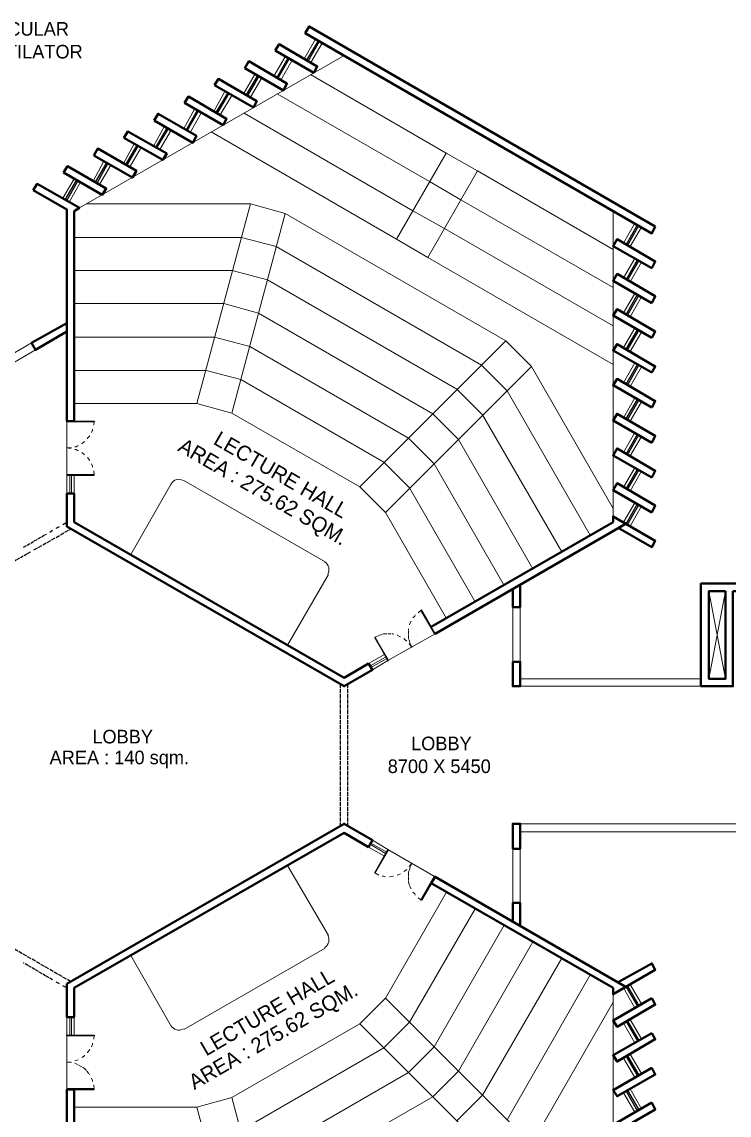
# Model space of a CAD drawing. Header units: millimetres. Extents: x 23593 to 241524, y 4405 to 182732.
# Drawn here: x 82035 to 105452, y 39402 to 75590 of the extents above; entities that cross this region are included whole.
import ezdxf

# ---------------------------------------------------------------- set-up
doc = ezdxf.new("R2010")
doc.units = ezdxf.units.MM
doc.linetypes.add('PDF_IMPORT', pattern=[1, 0.8, -0.2])
for name, color, linetype in [('PDF_0', 7, 'Continuous'), ('PDF_AR_DIMENSION', 7, 'Continuous'), ('PDF_AR_ELEVATION', 2, 'Continuous'), ('PDF_AR_ELEVATIONS', 2, 'Continuous'), ('PDF_Text', 7, 'Continuous'), ('PDF_wall', 7, 'Continuous'), ('PDF_WINDOW', 2, 'Continuous'), ('PDF_window1', 4, 'Continuous')]:
    doc.layers.add(name, color=color, linetype=linetype)
doc.layers.add('PDF_AR_DOOR', color=7, linetype='Continuous', true_color=0x723939)
doc.layers.add('PDF_AR_WINDOW', color=7, linetype='Continuous', true_color=0x00a5dd)
doc.styles.add('PDF Century Gothic', font='GOTHIC.TTF')

msp = doc.modelspace()

# ---------------------------------------------------------------- linework, layer by layer
at = {"layer": 'PDF_0', "color": 1, "lineweight": 25}
for points in [[(83395, 58958), (83527, 59034)], [(82960, 58694), (83055, 58769)], [(83168, 58826), (83281, 58883)], [(83281, 43744), (83168, 43800)], [(83527, 43611), (83395, 43687)]]:
    msp.add_lwpolyline(points, dxfattribs=at)
at = {"layer": 'PDF_0', "color": 1, "linetype": 'PDF_IMPORT', "lineweight": 25, "ltscale": 136.12131}
for points in [[(82092, 58203), (82847, 58637)], [(80695, 57108), (82319, 58052)], [(83055, 43876), (82092, 44442)]]:
    msp.add_lwpolyline(points, dxfattribs=at)
at = {"layer": 'PDF_0', "color": 1, "linetype": 'PDF_IMPORT', "lineweight": 25, "ltscale": 168.837705}
for points in [[(82432, 58109), (83659, 58807)], [(83659, 43819), (81563, 45027)]]:
    msp.add_lwpolyline(points, dxfattribs=at)
at = {"layer": 'PDF_0', "color": 1, "linetype": 'PDF_IMPORT', "lineweight": 25, "ltscale": 169.889663}
for points in [[(92569, 53673), (92569, 48972)], [(92814, 53673), (92814, 48972)]]:
    msp.add_lwpolyline(points, dxfattribs=at)
at = {"layer": 'PDF_0', "color": 3, "lineweight": 25}
msp.add_lwpolyline([(104782, 53843), (104782, 53843)], dxfattribs=at)
at = {"layer": 'PDF_AR_DIMENSION', "color": 2, "lineweight": 13}
for points in [[(83942, 69435), (92701, 74475)], [(96080, 71247), (97118, 70662)], [(95532, 70303), (96570, 69699)], [(94985, 69340), (96023, 68755)], [(101610, 59222), (101610, 69321)], [(89303, 68453), (90454, 68151)], [(94437, 68396), (95476, 67792)], [(89001, 67358), (90171, 67056)], [(88718, 66263), (89869, 65943)], [(88416, 65150), (89586, 64848)], [(88133, 64055), (89284, 63753)], [(97250, 64225), (98099, 63375)], [(97288, 62582), (96438, 63432)], [(95645, 62620), (96495, 61771)], [(83527, 60582), (83527, 62375)], [(95683, 60959), (94834, 61809)], [(94022, 61016), (94872, 60166)], [(92191, 57297), (90832, 54956)], [(94154, 54447), (95721, 55334)], [(94154, 48199), (95721, 47292)], [(92191, 45348), (90832, 47670)], [(86981, 42347), (85641, 44687)], [(101610, 43404), (101610, 33305)], [(94022, 41629), (94872, 42479)], [(83527, 42045), (83527, 40251)], [(95683, 41667), (94834, 40818)], [(95645, 40006), (96495, 40855)], [(97288, 40063), (96438, 39213)]]:
    msp.add_lwpolyline(points, dxfattribs=at)
for points in [[(90756, 69246), (88982, 62639), (87831, 62960), (89605, 69567)], [(98062, 65036), (98911, 64187), (94079, 59355), (93229, 60204)], [(98062, 37590), (98911, 38439), (94079, 43272), (93229, 42422)], [(90756, 33380), (88982, 39987), (87831, 39666), (89605, 33078)]]:
    msp.add_lwpolyline(points, close=True, dxfattribs=at)
msp.add_lwpolyline([(87376, 60413, 0.414213), (86981, 60298), (85641, 57958)], format="xyb", dxfattribs=at)
for centre, start, end in [((91911, 57460), 330.0018, 60.0018), ((91911, 45208), 299.9982, 29.9982), ((87229, 42509), 209.9982, 299.9982)]:
    msp.add_arc(centre, 293, start, end, dxfattribs=at)
at = {"layer": 'PDF_AR_DOOR', "lineweight": 25}
for points in [[(84433, 62375), (84433, 62356), (83527, 62356), (83527, 62375)], [(84433, 60582), (84433, 60600), (83527, 60600), (83527, 60582)], [(95268, 56127), (95249, 56108), (95702, 55334), (95721, 55334)], [(93720, 55221), (94154, 54447), (94173, 54447)], [(93720, 47425), (93720, 47406), (94173, 48180), (94154, 48199)], [(95268, 46518), (95249, 46518), (95702, 47311), (95721, 47292)], [(84433, 42045), (84433, 42026), (83527, 42026), (83527, 42045)], [(84433, 40251), (84433, 40270), (83527, 40270), (83527, 40251)]]:
    msp.add_lwpolyline(points, close=True, dxfattribs=at)
at = {"layer": 'PDF_AR_DOOR', "lineweight": 20}
for points in [[(84414, 62243), (84433, 62375)], [(84206, 61790), (84206, 61809), (84282, 61884)], [(84338, 61997), (84376, 62073), (84376, 62111)], [(83791, 61525), (83829, 61525), (83904, 61563)], [(84017, 61620), (84112, 61695)], [(83659, 61469), (83527, 61488), (83678, 61488)], [(83904, 61393), (83829, 61431), (83791, 61431)], [(84112, 61261), (84017, 61337)], [(84282, 61072), (84206, 61167)], [(84376, 60846), (84376, 60884), (84338, 60959)], [(84433, 60582), (84414, 60733)], [(95155, 56032), (95268, 56127)], [(94872, 55636), (94872, 55655), (94928, 55749)], [(94985, 55862), (95041, 55919), (95060, 55957)], [(94456, 55296), (94475, 55277), (94569, 55239)], [(94683, 55183), (94739, 55126), (94777, 55088)], [(94853, 55013), (94947, 54881)], [(93720, 47425), (93852, 47349)], [(94683, 47462), (94739, 47500), (94777, 47538)], [(94853, 47632), (94947, 47745)], [(93965, 47311), (94003, 47311), (94079, 47292)], [(94211, 47292), (94324, 47311), (94343, 47311)], [(94456, 47349), (94475, 47349), (94569, 47387)], [(94985, 46783), (95041, 46726), (95060, 46688)], [(95155, 46594), (95268, 46518)], [(84433, 42045), (84414, 41913)], [(84376, 41780), (84376, 41743), (84338, 41667)], [(84112, 41384), (84112, 41365), (84017, 41309)], [(84282, 41573), (84206, 41478), (84206, 41460)], [(83659, 41158), (83527, 41158), (83678, 41139)], [(83904, 41233), (83829, 41214), (83791, 41195)], [(84338, 40629), (84376, 40553), (84376, 40516)], [(84414, 40402), (84433, 40251)]]:
    msp.add_lwpolyline(points, dxfattribs=at)
at = {"layer": 'PDF_AR_DOOR', "linetype": 'PDF_IMPORT', "lineweight": 20, "ltscale": 143.760126}
for points in [[(94947, 54881), (94834, 55183), (94834, 55504)], [(93720, 55221), (94003, 55334), (94324, 55334), (94343, 55315)], [(94947, 47745), (94834, 47443), (94834, 47141), (94872, 46990), (94928, 46896)]]:
    msp.add_lwpolyline(points, dxfattribs=at)
at = {"layer": 'PDF_AR_DOOR', "linetype": 'PDF_IMPORT', "lineweight": 20, "ltscale": 120.869402}
msp.add_lwpolyline([(83791, 41120), (83829, 41101), (84112, 40950), (84282, 40742)], dxfattribs=at)
at = {"layer": 'PDF_AR_ELEVATION', "lineweight": 20}
for points in [[(82356, 64961), (80280, 63753)], [(80412, 63526), (82488, 64734)], [(98288, 54409), (98288, 56221)], [(98534, 56221), (98534, 54409)], [(98534, 53843), (104517, 53843)], [(98534, 53597), (104517, 53597)], [(98534, 49048), (137099, 49048)], [(98534, 48784), (137099, 48784)], [(98288, 48217), (98288, 46424)], [(98534, 46424), (98534, 48217)]]:
    msp.add_lwpolyline(points, dxfattribs=at)
at = {"layer": 'PDF_AR_ELEVATION', "color": 251, "lineweight": 20, "true_color": 0x545454}
for points in [[(104782, 56750), (105329, 53843)], [(105329, 56750), (104782, 53843)]]:
    msp.add_lwpolyline(points, dxfattribs=at)
at = {"layer": 'PDF_AR_ELEVATIONS', "lineweight": 20}
for points in [[(88302, 71945), (94437, 68396), (96080, 71247), (91587, 73852)], [(95532, 70303), (90492, 73210)], [(94985, 69340), (89397, 72568)], [(101610, 64244), (95476, 67792), (97118, 70662), (101610, 68057)], [(89605, 69567), (84168, 69567)], [(101610, 66792), (96570, 69699)], [(98062, 65036), (90756, 69246)], [(89303, 68453), (83772, 68453)], [(101610, 65527), (96023, 68755)], [(97250, 64225), (90454, 68151)], [(89001, 67358), (83772, 67358)], [(96438, 63432), (90171, 67056)], [(88718, 66263), (83772, 66263)], [(95645, 62620), (89869, 65943)], [(88416, 65150), (83772, 65150)], [(94834, 61809), (89586, 64848)], [(88133, 64055), (83772, 64055)], [(98911, 64187), (101610, 59487)], [(94022, 61016), (89284, 63753)], [(98099, 63375), (100855, 58600)], [(87831, 62960), (83772, 62960)], [(93229, 60204), (88982, 62639)], [(97288, 62582), (99912, 58052)], [(96495, 61771), (98949, 57486)], [(95683, 60959), (98005, 56938)], [(92078, 57712), (87396, 60412)], [(94872, 60166), (97042, 56391)], [(94079, 59355), (96099, 55844)], [(94079, 43272), (96099, 46783)], [(94872, 42479), (97042, 46235)], [(95683, 41667), (98005, 45688)], [(92078, 44933), (87396, 42233)], [(96495, 40855), (98949, 45140)], [(97288, 40063), (99912, 44593)], [(98099, 39251), (100855, 44046)], [(98911, 38439), (101610, 43140)], [(93229, 42422), (88982, 39987)], [(94022, 41629), (89284, 38892)], [(94834, 40818), (89586, 37779)], [(95645, 40006), (89869, 36684)], [(87831, 39666), (83772, 39666)]]:
    msp.add_lwpolyline(points, dxfattribs=at)
at = {"layer": 'PDF_AR_WINDOW', "color": 2, "lineweight": 20}
for points in [[(83527, 59978), (83527, 60582), (83772, 60582), (83772, 59978)], [(93645, 54145), (94154, 54447), (94041, 54654), (93512, 54352)], [(93645, 48501), (94154, 48199), (94041, 47972), (93512, 48274)], [(83527, 42649), (83527, 42045), (83772, 42045), (83772, 42649)]]:
    msp.add_lwpolyline(points, dxfattribs=at)
at = {"layer": 'PDF_AR_WINDOW', "lineweight": 20}
for points in [[(83621, 59978), (83621, 60582)], [(83678, 59978), (83678, 60582)], [(93569, 54277), (94079, 54560)], [(93588, 54220), (94116, 54522)], [(93569, 48368), (94079, 48066)], [(93588, 48406), (94116, 48104)], [(83621, 42649), (83621, 42045)], [(83678, 42649), (83678, 42045)]]:
    msp.add_lwpolyline(points, dxfattribs=at)
at = {"layer": 'PDF_wall', "lineweight": 40}
for points in [[(103007, 68812), (91549, 75437), (91417, 75211), (102894, 68585)], [(90417, 74645), (91700, 73908), (91814, 74116), (90549, 74852)], [(89416, 74059), (90700, 73323), (90813, 73550), (89548, 74286)], [(88416, 73493), (89699, 72757), (89813, 72965), (88548, 73701)], [(87415, 72908), (88699, 72172), (88812, 72379), (87547, 73116)], [(86415, 72323), (87698, 71587), (87812, 71813), (86547, 72549)], [(85414, 71757), (86698, 71020), (86830, 71228), (85546, 71964)], [(84414, 71171), (85697, 70435), (85830, 70662), (84546, 71398)], [(83413, 70605), (84697, 69869), (84829, 70077), (83546, 70813)], [(82413, 70020), (83527, 69378), (83527, 62375), (83772, 62375), (83772, 69321), (83942, 69435), (82545, 70228)], [(102894, 67434), (101610, 68170), (101743, 68396), (103007, 67660)], [(102894, 66282), (101610, 67019), (101743, 67245), (103007, 66509)], [(102894, 65131), (101610, 65867), (101743, 66075), (103007, 65338)], [(102894, 63979), (101610, 64716), (101743, 64923), (103007, 64187)], [(102894, 62828), (101610, 63564), (101743, 63772), (103007, 63036)], [(102894, 61658), (101610, 62394), (101743, 62620), (103007, 61884)], [(102894, 60506), (101610, 61242), (101743, 61469), (103007, 60733)], [(102894, 59355), (101610, 60091), (101743, 60317), (103007, 59581)], [(93512, 54352), (92701, 53880), (83772, 59034), (83772, 59978), (83527, 59978), (83527, 58883), (92701, 53597), (93645, 54145)], [(105575, 56750), (107273, 56750), (107273, 53597), (109463, 53597), (110218, 54333), (107557, 56995), (105990, 56995), (105990, 57958), (106292, 58260), (106122, 58430), (105744, 58052), (105744, 56995), (104517, 56995), (104517, 53597), (105575, 53597)], [(105329, 56750), (105329, 53843), (104782, 53843), (104782, 56750)], [(98288, 54409), (98534, 54409), (98534, 53597), (98288, 53597)], [(93512, 48274), (92701, 48746), (83772, 43611), (83772, 42649), (83527, 42649), (83527, 43744), (92701, 49048), (93645, 48501)], [(98288, 48217), (98534, 48217), (98534, 49048), (98288, 49048)], [(102894, 43272), (101610, 42536), (101743, 42328), (103007, 43064)], [(102894, 42120), (101610, 41384), (101743, 41176), (103007, 41913)], [(102894, 40969), (101610, 40233), (101743, 40025), (103007, 40742)], [(82413, 32606), (83527, 33248), (83527, 40251), (83772, 40251), (83772, 33305), (83942, 33210), (82545, 32399)], [(102894, 39817), (101610, 39081), (101743, 38855), (103007, 39591)]]:
    msp.add_lwpolyline(points, close=True, dxfattribs=at)
for points in [[(83527, 65622), (82356, 64961), (82488, 64734), (83527, 65338)], [(95589, 55560), (101610, 59034), (101610, 59222), (103007, 58411), (102894, 58203), (101780, 58845)], [(95721, 55334), (102064, 58996)], [(98534, 56957), (98534, 56221), (98288, 56221), (98288, 56825)], [(101780, 43800), (102894, 44423), (103007, 44216), (101610, 43404), (101610, 43611), (95589, 47085), (95721, 47292), (102064, 43630)], [(98534, 45669), (98534, 46424), (98288, 46424), (98288, 45820)]]:
    msp.add_lwpolyline(points, dxfattribs=at)
at = {"layer": 'PDF_WINDOW', "lineweight": 9}
for points in [[(91379, 74362), (91757, 75022)], [(91606, 74248), (91983, 74890)], [(90379, 73795), (90756, 74437)], [(90605, 73663), (90983, 74324)], [(89378, 73210), (89756, 73871)], [(89605, 73097), (89982, 73739)], [(88397, 72644), (88755, 73286)], [(88604, 72512), (88982, 73153)], [(87396, 72059), (87755, 72700)], [(87604, 71926), (87982, 72587)], [(86396, 71473), (86755, 72134)], [(86604, 71360), (86981, 72002)], [(85395, 70907), (85754, 71549)], [(85603, 70775), (85981, 71436)], [(84395, 70322), (84754, 70983)], [(84603, 70209), (84980, 70850)], [(83395, 69756), (83772, 70397)], [(83602, 69623), (83980, 70284)], [(101950, 68264), (102328, 68925)], [(102177, 68151), (102554, 68793)], [(101950, 67113), (102328, 67755)], [(102177, 66981), (102554, 67641)], [(101950, 65961), (102328, 66603)], [(102177, 65829), (102554, 66490)], [(101950, 64810), (102328, 65452)], [(102177, 64678), (102554, 65320)], [(101950, 63640), (102328, 64300)], [(102177, 63526), (102554, 64168)], [(101950, 62488), (102328, 63149)], [(102177, 62375), (102554, 63017)], [(101950, 61337), (102328, 61997)], [(102177, 61223), (102554, 61865)], [(101950, 60185), (102328, 60827)], [(102177, 60053), (102554, 60714)], [(101950, 59034), (102328, 59675)], [(102177, 58902), (102554, 59562)], [(101950, 43611), (102328, 42951)], [(102177, 43725), (102554, 43083)], [(101950, 42441), (102328, 41799)], [(102177, 42573), (102554, 41931)], [(101950, 41290), (102328, 40648)], [(102177, 41422), (102554, 40780)], [(102177, 40270), (102554, 39610)], [(101950, 40138), (102328, 39496)]]:
    msp.add_lwpolyline(points, dxfattribs=at)
at = {"layer": 'PDF_window1', "lineweight": 25}
for points in [[(91474, 74324), (91851, 74966)], [(91511, 74286), (91889, 74947)], [(90473, 73739), (90851, 74399)], [(90511, 73720), (90889, 74362)], [(89473, 73172), (89850, 73814)], [(89511, 73135), (89888, 73795)], [(88472, 72587), (88850, 73229)], [(88510, 72568), (88888, 73210)], [(87472, 72002), (87849, 72663)], [(87510, 71983), (87887, 72644)], [(86471, 71436), (86849, 72077)], [(86509, 71417), (86887, 72059)], [(85471, 70850), (85848, 71511)], [(85509, 70832), (85886, 71473)], [(84470, 70284), (84848, 70926)], [(84527, 70246), (84886, 70907)], [(83470, 69699), (83848, 70341)], [(83527, 69680), (83885, 70322)], [(102045, 68208), (102422, 68868)], [(102082, 68189), (102460, 68850)], [(102045, 67056), (102422, 67717)], [(102082, 67037), (102460, 67679)], [(102045, 65905), (102422, 66565)], [(102082, 65886), (102460, 66528)], [(102045, 64753), (102422, 65395)], [(102082, 64734), (102460, 65376)], [(102045, 63602), (102422, 64244)], [(102082, 63564), (102460, 64225)], [(102045, 62450), (102422, 63092)], [(102082, 62413), (102460, 63073)], [(102045, 61280), (102422, 61941)], [(102082, 61261), (102460, 61922)], [(102045, 60129), (102422, 60789)], [(102082, 60110), (102460, 60751)], [(102045, 58977), (102422, 59638)], [(102082, 58958), (102460, 59600)], [(102045, 43649), (102422, 43007)], [(102082, 43687), (102460, 43026)], [(102045, 42498), (102422, 41856)], [(102082, 42517), (102460, 41875)], [(102045, 41346), (102422, 40704)], [(102082, 41365), (102460, 40723)], [(102045, 40195), (102422, 39534)], [(102082, 40214), (102460, 39572)]]:
    msp.add_lwpolyline(points, dxfattribs=at)

# ---------------------------------------------------------------- texts
at = {"layer": 'PDF_Text', "color": 232, "true_color": 0xdd006e, "char_height": 450, "attachment_point": 4, "style": 'PDF Century Gothic'}
for s, insert in [('CIRCULAR', (80518, 75355)), ('VENTILATOR', (80273, 74600))]:
    msp.add_mtext(s, dxfattribs=dict(at, insert=insert))
at = {"layer": 'PDF_Text', "char_height": 500, "attachment_point": 4, "style": 'PDF Century Gothic'}
for s, insert, rotation in [('LECTURE HALL', (88465, 61849), 329.8754), ('AREA : 275.62 SQM.', (87257, 61566), 329.8645), ('LECTURE HALL', (88013, 41555), 30.3222), ('AREA : 275.62 SQM.', (87655, 40385), 30.1355)]:
    msp.add_mtext(s, dxfattribs=dict(at, insert=insert, rotation=rotation))
at = {"layer": 'PDF_Text', "attachment_point": 4, "style": 'PDF Century Gothic'}
for s, insert, char_height in [('LOBBY', (84369, 51928), 450), ('LOBBY', (94922, 51702), 450), ('AREA : 140 sqm.', (82954, 51173), 450.01), ('8700 X 5450', (94148, 50947), 450.01)]:
    msp.add_mtext(s, dxfattribs=dict(at, insert=insert, char_height=char_height))

doc.saveas('drawing.dxf')
